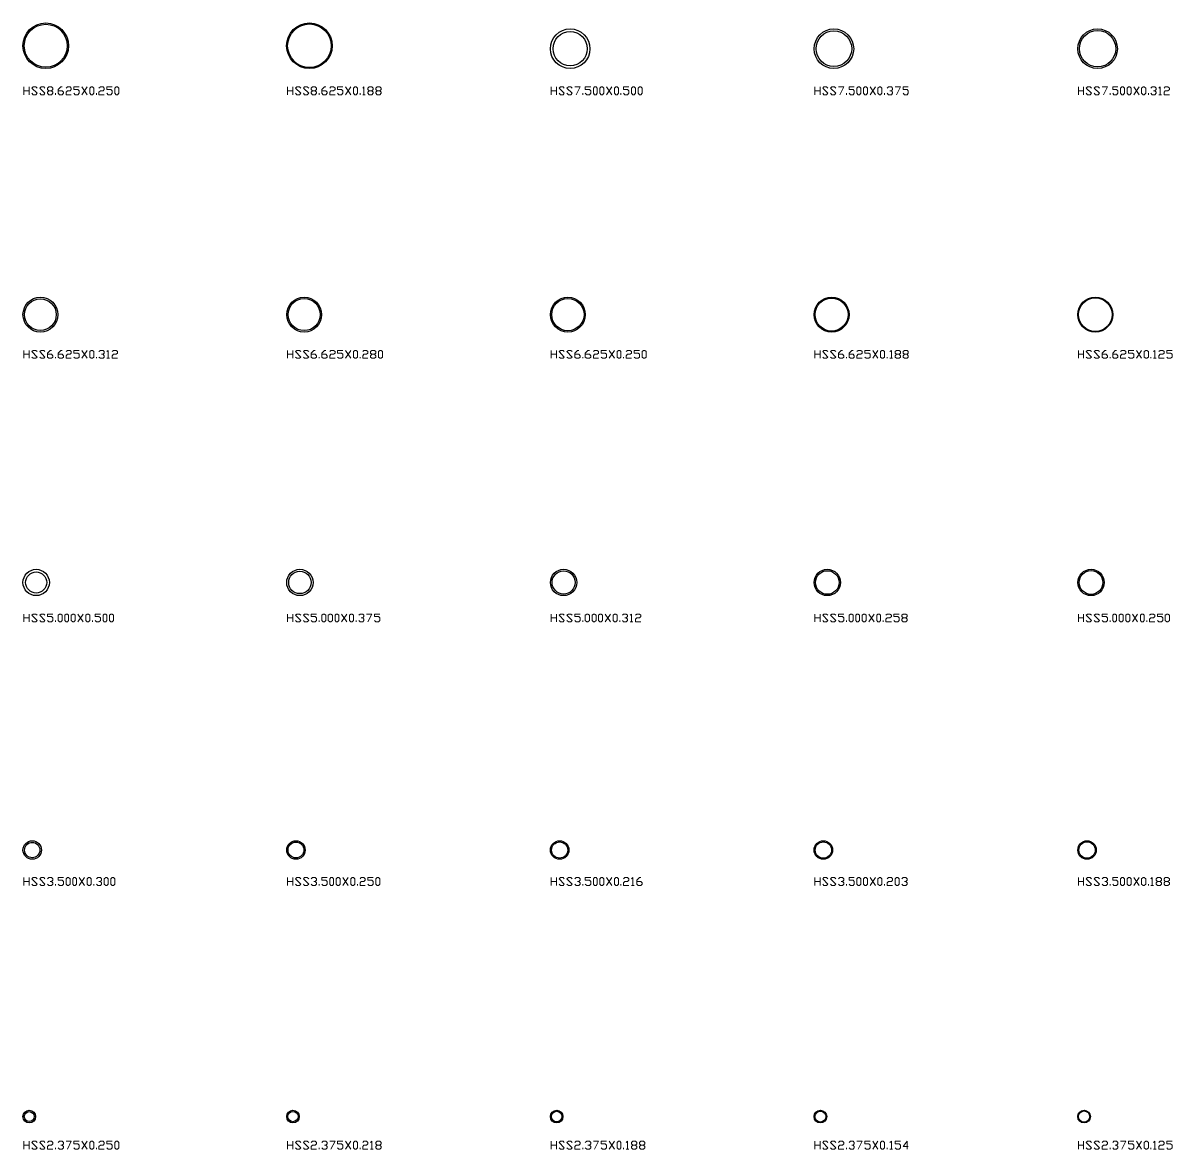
# Model space of a CAD drawing. Header units: inches. Extents: x 0 to 972, y -455 to 28.
# Drawn here: x 0 to 217.9, y -455 to -241.4 of the extents above; entities that cross this region are included whole.
import ezdxf

# ---------------------------------------------------------------- set-up
doc = ezdxf.new("R2010")
doc.units = ezdxf.units.IN
doc.header["$MEASUREMENT"] = 0
doc.layers.add('AISC_STEEL', color=7, linetype='Continuous')

msp = doc.modelspace()

# ---------------------------------------------------------------- linework, layer by layer
at = {"color": 3, "lineweight": 0}
for p, q in [((0.18, -254.98), (0.18, -253.48)), ((0.18, -254.22), (1.18, -254.22)), ((1.18, -253.48), (1.18, -254.98)), ((4.93, -254.22), (5.43, -254.22)), ((6.17, -254.98), (6.17, -254.71)), ((11.15, -254.98), (12.15, -253.48)), ((11.15, -253.48), (12.15, -254.98)), ((13.92, -254.98), (13.92, -254.71)), ((50.14, -254.98), (50.14, -253.48)), ((50.14, -254.22), (51.17, -254.22)), ((51.17, -253.48), (51.17, -254.98)), ((54.9, -254.22), (55.4, -254.22)), ((56.16, -254.98), (56.16, -254.71)), ((61.15, -254.98), (62.15, -253.48)), ((61.15, -253.48), (62.15, -254.98)), ((63.91, -254.98), (63.91, -254.71)), ((65.64, -254.22), (66.14, -254.22)), ((67.14, -254.22), (67.64, -254.22)), ((100.14, -254.98), (100.14, -253.48)), ((100.14, -254.22), (101.13, -254.22)), ((101.13, -253.48), (101.13, -254.98)), ((106.12, -254.98), (106.12, -254.71)), ((110.65, -254.98), (111.65, -253.48)), ((110.65, -253.48), (111.65, -254.98)), ((113.38, -254.98), (113.38, -254.71)), ((150.13, -254.98), (150.13, -253.48)), ((150.13, -254.22), (151.13, -254.22)), ((151.13, -253.48), (151.13, -254.98)), ((156.12, -254.98), (156.12, -254.71)), ((160.61, -254.98), (161.61, -253.48)), ((160.61, -253.48), (161.61, -254.98)), ((163.37, -254.98), (163.37, -254.71)), ((200.1, -254.98), (200.1, -253.48)), ((200.1, -254.22), (201.09, -254.22)), ((201.09, -253.48), (201.09, -254.98)), ((206.12, -254.98), (206.12, -254.71)), ((210.61, -254.98), (211.6, -253.48)), ((210.61, -253.48), (211.6, -254.98)), ((213.37, -254.98), (213.37, -254.71)), ((64.41, -254.98), (64.91, -254.98)), ((215.36, -254.98), (215.86, -254.98)), ((0.18, -304.98), (0.18, -303.48)), ((0.18, -304.21), (1.18, -304.21)), ((1.18, -303.48), (1.18, -304.98)), ((6.17, -304.98), (6.17, -304.74)), ((11.15, -304.98), (12.15, -303.48)), ((11.15, -303.48), (12.15, -304.98)), ((13.92, -304.98), (13.92, -304.74)), ((15.91, -304.98), (16.41, -304.98)), ((50.14, -304.98), (50.14, -303.48)), ((50.14, -304.21), (51.17, -304.21)), ((51.17, -303.48), (51.17, -304.98)), ((56.16, -304.98), (56.16, -304.74)), ((61.15, -304.98), (62.15, -303.48)), ((61.15, -303.48), (62.15, -304.98)), ((63.91, -304.98), (63.91, -304.74)), ((66.14, -304.21), (66.64, -304.21)), ((100.14, -304.98), (100.14, -303.48)), ((100.14, -304.21), (101.13, -304.21)), ((101.13, -303.48), (101.13, -304.98)), ((106.12, -304.98), (106.12, -304.74)), ((111.15, -304.98), (112.14, -303.48)), ((111.15, -303.48), (112.14, -304.98)), ((113.87, -304.98), (113.87, -304.74)), ((150.13, -304.98), (150.13, -303.48)), ((150.13, -304.21), (151.13, -304.21)), ((151.13, -303.48), (151.13, -304.98)), ((156.12, -304.98), (156.12, -304.74)), ((161.11, -304.98), (162.11, -303.48)), ((161.11, -303.48), (162.11, -304.98)), ((163.87, -304.98), (163.87, -304.74)), ((164.37, -304.98), (164.87, -304.98)), ((165.63, -304.21), (166.13, -304.21)), ((167.13, -304.21), (167.63, -304.21)), ((200.1, -304.98), (200.1, -303.48)), ((200.1, -304.21), (201.09, -304.21)), ((201.09, -303.48), (201.09, -304.98)), ((206.12, -304.98), (206.12, -304.74)), ((211.11, -304.98), (212.1, -303.48)), ((211.11, -303.48), (212.1, -304.98)), ((213.87, -304.98), (213.87, -304.74)), ((214.37, -304.98), (214.86, -304.98)), ((0.18, -354.97), (0.18, -353.48)), ((0.18, -354.21), (1.18, -354.21)), ((1.18, -353.48), (1.18, -354.97)), ((6.17, -354.97), (6.17, -354.74)), ((10.42, -354.97), (11.42, -353.48)), ((10.42, -353.48), (11.42, -354.97)), ((13.18, -354.97), (13.18, -354.74)), ((50.14, -354.97), (50.14, -353.48)), ((50.14, -354.21), (51.17, -354.21)), ((51.17, -353.48), (51.17, -354.97)), ((56.16, -354.97), (56.16, -354.74)), ((60.42, -354.97), (61.42, -353.48)), ((60.42, -353.48), (61.42, -354.97)), ((63.15, -354.97), (63.15, -354.74)), ((100.14, -354.97), (100.14, -353.48)), ((100.14, -354.21), (101.13, -354.21)), ((101.13, -353.48), (101.13, -354.97)), ((106.12, -354.97), (106.12, -354.74)), ((110.38, -354.97), (111.38, -353.48)), ((110.38, -353.48), (111.38, -354.97)), ((113.14, -354.97), (113.14, -354.74)), ((115.14, -354.97), (115.64, -354.97)), ((150.13, -354.97), (150.13, -353.48)), ((150.13, -354.21), (151.13, -354.21)), ((151.13, -353.48), (151.13, -354.97)), ((156.12, -354.97), (156.12, -354.74)), ((160.38, -354.97), (161.38, -353.48)), ((160.38, -353.48), (161.38, -354.97)), ((163.11, -354.97), (163.11, -354.74)), ((166.86, -354.21), (167.36, -354.21)), ((200.1, -354.97), (200.1, -353.48)), ((200.1, -354.21), (201.09, -354.21)), ((201.09, -353.48), (201.09, -354.97)), ((206.12, -354.97), (206.12, -354.74)), ((210.34, -354.97), (211.34, -353.48)), ((210.34, -353.48), (211.34, -354.97)), ((213.1, -354.97), (213.1, -354.74)), ((0.18, -404.97), (0.18, -403.47)), ((0.18, -404.24), (1.18, -404.24)), ((1.18, -403.47), (1.18, -404.97)), ((6.17, -404.97), (6.17, -404.74)), ((10.66, -404.97), (11.65, -403.47)), ((10.66, -403.47), (11.65, -404.97)), ((13.42, -404.97), (13.42, -404.74)), ((50.14, -404.97), (50.14, -403.47)), ((50.14, -404.24), (51.17, -404.24)), ((51.17, -403.47), (51.17, -404.97)), ((56.16, -404.97), (56.16, -404.74)), ((60.65, -404.97), (61.65, -403.47)), ((60.65, -403.47), (61.65, -404.97)), ((63.41, -404.97), (63.41, -404.74)), ((100.14, -404.97), (100.14, -403.47)), ((100.14, -404.24), (101.13, -404.24)), ((101.13, -403.47), (101.13, -404.97)), ((106.12, -404.97), (106.12, -404.74)), ((110.65, -404.97), (111.65, -403.47)), ((110.65, -403.47), (111.65, -404.97)), ((113.38, -404.97), (113.38, -404.74)), ((115.37, -404.97), (115.87, -404.97)), ((150.13, -404.97), (150.13, -403.47)), ((150.13, -404.24), (151.13, -404.24)), ((151.13, -403.47), (151.13, -404.97)), ((156.12, -404.97), (156.12, -404.74)), ((160.61, -404.97), (161.61, -403.47)), ((160.61, -403.47), (161.61, -404.97)), ((163.37, -404.97), (163.37, -404.74)), ((200.1, -404.97), (200.1, -403.47)), ((200.1, -404.24), (201.09, -404.24)), ((201.09, -403.47), (201.09, -404.97)), ((206.12, -404.97), (206.12, -404.74)), ((210.61, -404.97), (211.6, -403.47)), ((210.61, -403.47), (211.6, -404.97)), ((213.37, -404.97), (213.37, -404.74)), ((213.87, -404.97), (214.37, -404.97)), ((215.1, -404.24), (215.6, -404.24)), ((216.59, -404.24), (217.09, -404.24)), ((0.18, -454.96), (0.18, -453.47)), ((0.18, -454.23), (1.18, -454.23)), ((1.18, -453.47), (1.18, -454.96)), ((6.17, -454.96), (6.17, -454.73)), ((11.15, -454.96), (12.15, -453.47)), ((11.15, -453.47), (12.15, -454.96)), ((13.92, -454.96), (13.92, -454.73)), ((50.14, -454.96), (50.14, -453.47)), ((50.14, -454.23), (51.17, -454.23)), ((51.17, -453.47), (51.17, -454.96)), ((56.16, -454.96), (56.16, -454.73)), ((61.15, -454.96), (62.15, -453.47)), ((61.15, -453.47), (62.15, -454.96)), ((63.91, -454.96), (63.91, -454.73)), ((65.91, -454.96), (66.41, -454.96)), ((67.14, -454.23), (67.64, -454.23)), ((100.14, -454.96), (100.14, -453.47)), ((100.14, -454.23), (101.13, -454.23)), ((101.13, -453.47), (101.13, -454.96)), ((106.12, -454.96), (106.12, -454.73)), ((111.15, -454.96), (112.14, -453.47)), ((111.15, -453.47), (112.14, -454.96)), ((113.87, -454.96), (113.87, -454.73)), ((114.37, -454.96), (114.87, -454.96)), ((115.64, -454.23), (116.14, -454.23)), ((117.13, -454.23), (117.63, -454.23)), ((150.13, -454.96), (150.13, -453.47)), ((150.13, -454.23), (151.13, -454.23)), ((151.13, -453.47), (151.13, -454.96)), ((156.12, -454.96), (156.12, -454.73)), ((161.11, -454.96), (162.11, -453.47)), ((161.11, -453.47), (162.11, -454.96)), ((163.87, -454.96), (163.87, -454.73)), ((164.37, -454.96), (164.87, -454.96)), ((200.1, -454.96), (200.1, -453.47)), ((200.1, -454.23), (201.09, -454.23)), ((201.09, -453.47), (201.09, -454.96)), ((206.12, -454.96), (206.12, -454.73)), ((211.11, -454.96), (212.1, -453.47)), ((211.11, -453.47), (212.1, -454.96)), ((213.87, -454.96), (213.87, -454.73)), ((214.37, -454.96), (214.86, -454.96))]:
    msp.add_line(p, q, dxfattribs=at)
for points in [[(1.67, -254.71), (1.91, -254.98), (2.41, -254.98), (2.67, -254.71), (1.67, -253.72), (1.91, -253.48), (2.41, -253.48), (2.67, -253.72)], [(3.17, -254.71), (3.44, -254.98), (3.94, -254.98), (4.17, -254.71), (3.17, -253.72), (3.44, -253.48), (3.94, -253.48), (4.17, -253.72)], [(6.66, -254.22), (7.43, -254.22), (7.66, -254.48), (7.66, -254.71), (7.43, -254.98), (6.93, -254.98), (6.66, -254.71), (6.66, -253.98), (7.16, -253.48), (7.43, -253.48)], [(8.16, -253.72), (8.43, -253.48), (8.93, -253.48), (9.16, -253.72), (9.16, -253.98), (8.93, -254.22), (8.43, -254.22), (8.16, -254.48), (8.16, -254.98), (9.16, -254.98)], [(9.66, -254.71), (9.92, -254.98), (10.42, -254.98), (10.66, -254.71), (10.66, -254.22), (10.42, -253.98), (9.66, -253.98), (9.66, -253.48), (10.66, -253.48)], [(14.41, -253.72), (14.68, -253.48), (15.18, -253.48), (15.41, -253.72), (15.41, -253.98), (15.18, -254.22), (14.68, -254.22), (14.41, -254.48), (14.41, -254.98), (15.41, -254.98)], [(15.91, -254.71), (16.18, -254.98), (16.68, -254.98), (16.91, -254.71), (16.91, -254.22), (16.68, -253.98), (15.91, -253.98), (15.91, -253.48), (16.91, -253.48)], [(51.67, -254.71), (51.9, -254.98), (52.4, -254.98), (52.67, -254.71), (51.67, -253.72), (51.9, -253.48), (52.4, -253.48), (52.67, -253.72)], [(53.17, -254.71), (53.4, -254.98), (53.9, -254.98), (54.17, -254.71), (53.17, -253.72), (53.4, -253.48), (53.9, -253.48), (54.17, -253.72)], [(56.66, -254.22), (57.39, -254.22), (57.66, -254.48), (57.66, -254.71), (57.39, -254.98), (56.89, -254.98), (56.66, -254.71), (56.66, -253.98), (57.16, -253.48), (57.39, -253.48)], [(58.16, -253.72), (58.39, -253.48), (58.89, -253.48), (59.16, -253.72), (59.16, -253.98), (58.89, -254.22), (58.39, -254.22), (58.16, -254.48), (58.16, -254.98), (59.16, -254.98)], [(59.65, -254.71), (59.89, -254.98), (60.42, -254.98), (60.65, -254.71), (60.65, -254.22), (60.42, -253.98), (59.65, -253.98), (59.65, -253.48), (60.65, -253.48)], [(64.41, -253.72), (64.64, -253.48), (64.64, -254.98)], [(101.63, -254.71), (101.9, -254.98), (102.4, -254.98), (102.63, -254.71), (101.63, -253.72), (101.9, -253.48), (102.4, -253.48), (102.63, -253.72)], [(103.13, -254.71), (103.4, -254.98), (103.9, -254.98), (104.13, -254.71), (103.13, -253.72), (103.4, -253.48), (103.9, -253.48), (104.13, -253.72)], [(104.63, -253.48), (105.62, -253.48), (104.89, -254.98)], [(106.62, -254.71), (106.89, -254.98), (107.39, -254.98), (107.65, -254.71), (107.65, -254.22), (107.39, -253.98), (106.62, -253.98), (106.62, -253.48), (107.65, -253.48)], [(113.87, -254.71), (114.14, -254.98), (114.64, -254.98), (114.87, -254.71), (114.87, -254.22), (114.64, -253.98), (113.87, -253.98), (113.87, -253.48), (114.87, -253.48)], [(151.63, -254.71), (151.86, -254.98), (152.36, -254.98), (152.63, -254.71), (151.63, -253.72), (151.86, -253.48), (152.36, -253.48), (152.63, -253.72)], [(153.13, -254.71), (153.36, -254.98), (153.86, -254.98), (154.12, -254.71), (153.13, -253.72), (153.36, -253.48), (153.86, -253.48), (154.12, -253.72)], [(154.62, -253.48), (155.62, -253.48), (154.89, -254.98)], [(156.62, -254.71), (156.88, -254.98), (157.38, -254.98), (157.62, -254.71), (157.62, -254.22), (157.38, -253.98), (156.62, -253.98), (156.62, -253.48), (157.62, -253.48)], [(163.87, -253.72), (164.1, -253.48), (164.64, -253.48), (164.87, -253.72), (164.87, -253.98), (164.64, -254.22)], [(164.37, -254.22), (164.64, -254.22), (164.87, -254.48), (164.87, -254.71), (164.64, -254.98), (164.1, -254.98), (163.87, -254.71)], [(165.37, -253.48), (166.37, -253.48), (165.63, -254.98)], [(166.86, -254.71), (167.13, -254.98), (167.63, -254.98), (167.86, -254.71), (167.86, -254.22), (167.63, -253.98), (166.86, -253.98), (166.86, -253.48), (167.86, -253.48)], [(201.59, -254.71), (201.86, -254.98), (202.36, -254.98), (202.62, -254.71), (201.59, -253.72), (201.86, -253.48), (202.36, -253.48), (202.62, -253.72)], [(203.12, -254.71), (203.35, -254.98), (203.85, -254.98), (204.12, -254.71), (203.12, -253.72), (203.35, -253.48), (203.85, -253.48), (204.12, -253.72)], [(204.62, -253.48), (205.62, -253.48), (204.85, -254.98)], [(206.61, -254.71), (206.85, -254.98), (207.35, -254.98), (207.61, -254.71), (207.61, -254.22), (207.35, -253.98), (206.61, -253.98), (206.61, -253.48), (207.61, -253.48)], [(213.87, -253.72), (214.1, -253.48), (214.6, -253.48), (214.86, -253.72), (214.86, -253.98), (214.6, -254.22)], [(214.37, -254.22), (214.6, -254.22), (214.86, -254.48), (214.86, -254.71), (214.6, -254.98), (214.1, -254.98), (213.87, -254.71)], [(215.36, -253.72), (215.6, -253.48), (215.6, -254.98)], [(216.36, -253.72), (216.59, -253.48), (217.09, -253.48), (217.36, -253.72), (217.36, -253.98), (217.09, -254.22), (216.59, -254.22), (216.36, -254.48), (216.36, -254.98), (217.36, -254.98)], [(1.67, -304.74), (1.91, -304.98), (2.41, -304.98), (2.67, -304.74), (1.67, -303.71), (1.91, -303.48), (2.41, -303.48), (2.67, -303.71)], [(3.17, -304.74), (3.44, -304.98), (3.94, -304.98), (4.17, -304.74), (3.17, -303.71), (3.44, -303.48), (3.94, -303.48), (4.17, -303.71)], [(4.67, -304.21), (5.43, -304.21), (5.67, -304.48), (5.67, -304.74), (5.43, -304.98), (4.93, -304.98), (4.67, -304.74), (4.67, -303.98), (5.17, -303.48), (5.43, -303.48)], [(6.66, -304.21), (7.43, -304.21), (7.66, -304.48), (7.66, -304.74), (7.43, -304.98), (6.93, -304.98), (6.66, -304.74), (6.66, -303.98), (7.16, -303.48), (7.43, -303.48)], [(8.16, -303.71), (8.43, -303.48), (8.93, -303.48), (9.16, -303.71), (9.16, -303.98), (8.93, -304.21), (8.43, -304.21), (8.16, -304.48), (8.16, -304.98), (9.16, -304.98)], [(9.66, -304.74), (9.92, -304.98), (10.42, -304.98), (10.66, -304.74), (10.66, -304.21), (10.42, -303.98), (9.66, -303.98), (9.66, -303.48), (10.66, -303.48)], [(14.41, -303.71), (14.68, -303.48), (15.18, -303.48), (15.41, -303.71), (15.41, -303.98), (15.18, -304.21)], [(14.91, -304.21), (15.18, -304.21), (15.41, -304.48), (15.41, -304.74), (15.18, -304.98), (14.68, -304.98), (14.41, -304.74)], [(15.91, -303.71), (16.18, -303.48), (16.18, -304.98)], [(16.91, -303.71), (17.18, -303.48), (17.67, -303.48), (17.91, -303.71), (17.91, -303.98), (17.67, -304.21), (17.18, -304.21), (16.91, -304.48), (16.91, -304.98), (17.91, -304.98)], [(51.67, -304.74), (51.9, -304.98), (52.4, -304.98), (52.67, -304.74), (51.67, -303.71), (51.9, -303.48), (52.4, -303.48), (52.67, -303.71)], [(53.17, -304.74), (53.4, -304.98), (53.9, -304.98), (54.17, -304.74), (53.17, -303.71), (53.4, -303.48), (53.9, -303.48), (54.17, -303.71)], [(54.66, -304.21), (55.4, -304.21), (55.66, -304.48), (55.66, -304.74), (55.4, -304.98), (54.9, -304.98), (54.66, -304.74), (54.66, -303.98), (55.16, -303.48), (55.4, -303.48)], [(56.66, -304.21), (57.39, -304.21), (57.66, -304.48), (57.66, -304.74), (57.39, -304.98), (56.89, -304.98), (56.66, -304.74), (56.66, -303.98), (57.16, -303.48), (57.39, -303.48)], [(58.16, -303.71), (58.39, -303.48), (58.89, -303.48), (59.16, -303.71), (59.16, -303.98), (58.89, -304.21), (58.39, -304.21), (58.16, -304.48), (58.16, -304.98), (59.16, -304.98)], [(59.65, -304.74), (59.89, -304.98), (60.42, -304.98), (60.65, -304.74), (60.65, -304.21), (60.42, -303.98), (59.65, -303.98), (59.65, -303.48), (60.65, -303.48)], [(64.41, -303.71), (64.64, -303.48), (65.14, -303.48), (65.41, -303.71), (65.41, -303.98), (65.14, -304.21), (64.64, -304.21), (64.41, -304.48), (64.41, -304.98), (65.41, -304.98)], [(101.63, -304.74), (101.9, -304.98), (102.4, -304.98), (102.63, -304.74), (101.63, -303.71), (101.9, -303.48), (102.4, -303.48), (102.63, -303.71)], [(103.13, -304.74), (103.4, -304.98), (103.9, -304.98), (104.13, -304.74), (103.13, -303.71), (103.4, -303.48), (103.9, -303.48), (104.13, -303.71)], [(104.63, -304.21), (105.39, -304.21), (105.62, -304.48), (105.62, -304.74), (105.39, -304.98), (104.89, -304.98), (104.63, -304.74), (104.63, -303.98), (105.13, -303.48), (105.39, -303.48)], [(106.62, -304.21), (107.39, -304.21), (107.65, -304.48), (107.65, -304.74), (107.39, -304.98), (106.89, -304.98), (106.62, -304.74), (106.62, -303.98), (107.12, -303.48), (107.39, -303.48)], [(108.15, -303.71), (108.39, -303.48), (108.88, -303.48), (109.15, -303.71), (109.15, -303.98), (108.88, -304.21), (108.39, -304.21), (108.15, -304.48), (108.15, -304.98), (109.15, -304.98)], [(109.65, -304.74), (109.88, -304.98), (110.38, -304.98), (110.65, -304.74), (110.65, -304.21), (110.38, -303.98), (109.65, -303.98), (109.65, -303.48), (110.65, -303.48)], [(114.37, -303.71), (114.64, -303.48), (115.14, -303.48), (115.37, -303.71), (115.37, -303.98), (115.14, -304.21), (114.64, -304.21), (114.37, -304.48), (114.37, -304.98), (115.37, -304.98)], [(115.87, -304.74), (116.14, -304.98), (116.64, -304.98), (116.9, -304.74), (116.9, -304.21), (116.64, -303.98), (115.87, -303.98), (115.87, -303.48), (116.9, -303.48)], [(151.63, -304.74), (151.86, -304.98), (152.36, -304.98), (152.63, -304.74), (151.63, -303.71), (151.86, -303.48), (152.36, -303.48), (152.63, -303.71)], [(153.13, -304.74), (153.36, -304.98), (153.86, -304.98), (154.12, -304.74), (153.13, -303.71), (153.36, -303.48), (153.86, -303.48), (154.12, -303.71)], [(154.62, -304.21), (155.39, -304.21), (155.62, -304.48), (155.62, -304.74), (155.39, -304.98), (154.89, -304.98), (154.62, -304.74), (154.62, -303.98), (155.12, -303.48), (155.39, -303.48)], [(156.62, -304.21), (157.38, -304.21), (157.62, -304.48), (157.62, -304.74), (157.38, -304.98), (156.88, -304.98), (156.62, -304.74), (156.62, -303.98), (157.12, -303.48), (157.38, -303.48)], [(158.12, -303.71), (158.38, -303.48), (158.88, -303.48), (159.11, -303.71), (159.11, -303.98), (158.88, -304.21), (158.38, -304.21), (158.12, -304.48), (158.12, -304.98), (159.11, -304.98)], [(159.61, -304.74), (159.88, -304.98), (160.38, -304.98), (160.61, -304.74), (160.61, -304.21), (160.38, -303.98), (159.61, -303.98), (159.61, -303.48), (160.61, -303.48)], [(164.37, -303.71), (164.64, -303.48), (164.64, -304.98)], [(201.59, -304.74), (201.86, -304.98), (202.36, -304.98), (202.62, -304.74), (201.59, -303.71), (201.86, -303.48), (202.36, -303.48), (202.62, -303.71)], [(203.12, -304.74), (203.35, -304.98), (203.85, -304.98), (204.12, -304.74), (203.12, -303.71), (203.35, -303.48), (203.85, -303.48), (204.12, -303.71)], [(204.62, -304.21), (205.35, -304.21), (205.62, -304.48), (205.62, -304.74), (205.35, -304.98), (204.85, -304.98), (204.62, -304.74), (204.62, -303.98), (205.12, -303.48), (205.35, -303.48)], [(206.61, -304.21), (207.35, -304.21), (207.61, -304.48), (207.61, -304.74), (207.35, -304.98), (206.85, -304.98), (206.61, -304.74), (206.61, -303.98), (207.11, -303.48), (207.35, -303.48)], [(208.11, -303.71), (208.34, -303.48), (208.84, -303.48), (209.11, -303.71), (209.11, -303.98), (208.84, -304.21), (208.34, -304.21), (208.11, -304.48), (208.11, -304.98), (209.11, -304.98)], [(209.61, -304.74), (209.84, -304.98), (210.34, -304.98), (210.61, -304.74), (210.61, -304.21), (210.34, -303.98), (209.61, -303.98), (209.61, -303.48), (210.61, -303.48)], [(214.37, -303.71), (214.6, -303.48), (214.6, -304.98)], [(215.36, -303.71), (215.6, -303.48), (216.1, -303.48), (216.36, -303.71), (216.36, -303.98), (216.1, -304.21), (215.6, -304.21), (215.36, -304.48), (215.36, -304.98), (216.36, -304.98)], [(216.86, -304.74), (217.09, -304.98), (217.59, -304.98), (217.86, -304.74), (217.86, -304.21), (217.59, -303.98), (216.86, -303.98), (216.86, -303.48), (217.86, -303.48)], [(1.67, -354.74), (1.91, -354.97), (2.41, -354.97), (2.67, -354.74), (1.67, -353.71), (1.91, -353.48), (2.41, -353.48), (2.67, -353.71)], [(3.17, -354.74), (3.44, -354.97), (3.94, -354.97), (4.17, -354.74), (3.17, -353.71), (3.44, -353.48), (3.94, -353.48), (4.17, -353.71)], [(4.67, -354.74), (4.93, -354.97), (5.43, -354.97), (5.67, -354.74), (5.67, -354.21), (5.43, -353.97), (4.67, -353.97), (4.67, -353.48), (5.67, -353.48)], [(13.68, -354.74), (13.92, -354.97), (14.41, -354.97), (14.68, -354.74), (14.68, -354.21), (14.41, -353.97), (13.68, -353.97), (13.68, -353.48), (14.68, -353.48)], [(51.67, -354.74), (51.9, -354.97), (52.4, -354.97), (52.67, -354.74), (51.67, -353.71), (51.9, -353.48), (52.4, -353.48), (52.67, -353.71)], [(53.17, -354.74), (53.4, -354.97), (53.9, -354.97), (54.17, -354.74), (53.17, -353.71), (53.4, -353.48), (53.9, -353.48), (54.17, -353.71)], [(54.66, -354.74), (54.9, -354.97), (55.4, -354.97), (55.66, -354.74), (55.66, -354.21), (55.4, -353.97), (54.66, -353.97), (54.66, -353.48), (55.66, -353.48)], [(63.65, -353.71), (63.91, -353.48), (64.41, -353.48), (64.64, -353.71), (64.64, -353.97), (64.41, -354.21)], [(64.14, -354.21), (64.41, -354.21), (64.64, -354.47), (64.64, -354.74), (64.41, -354.97), (63.91, -354.97), (63.65, -354.74)], [(65.14, -353.48), (66.14, -353.48), (65.41, -354.97)], [(66.64, -354.74), (66.91, -354.97), (67.4, -354.97), (67.64, -354.74), (67.64, -354.21), (67.4, -353.97), (66.64, -353.97), (66.64, -353.48), (67.64, -353.48)], [(101.63, -354.74), (101.9, -354.97), (102.4, -354.97), (102.63, -354.74), (101.63, -353.71), (101.9, -353.48), (102.4, -353.48), (102.63, -353.71)], [(103.13, -354.74), (103.4, -354.97), (103.9, -354.97), (104.13, -354.74), (103.13, -353.71), (103.4, -353.48), (103.9, -353.48), (104.13, -353.71)], [(104.63, -354.74), (104.89, -354.97), (105.39, -354.97), (105.62, -354.74), (105.62, -354.21), (105.39, -353.97), (104.63, -353.97), (104.63, -353.48), (105.62, -353.48)], [(113.64, -353.71), (113.87, -353.48), (114.37, -353.48), (114.64, -353.71), (114.64, -353.97), (114.37, -354.21)], [(114.14, -354.21), (114.37, -354.21), (114.64, -354.47), (114.64, -354.74), (114.37, -354.97), (113.87, -354.97), (113.64, -354.74)], [(115.14, -353.71), (115.37, -353.48), (115.37, -354.97)], [(116.14, -353.71), (116.37, -353.48), (116.9, -353.48), (117.13, -353.71), (117.13, -353.97), (116.9, -354.21), (116.37, -354.21), (116.14, -354.47), (116.14, -354.97), (117.13, -354.97)], [(151.63, -354.74), (151.86, -354.97), (152.36, -354.97), (152.63, -354.74), (151.63, -353.71), (151.86, -353.48), (152.36, -353.48), (152.63, -353.71)], [(153.13, -354.74), (153.36, -354.97), (153.86, -354.97), (154.12, -354.74), (153.13, -353.71), (153.36, -353.48), (153.86, -353.48), (154.12, -353.71)], [(154.62, -354.74), (154.89, -354.97), (155.39, -354.97), (155.62, -354.74), (155.62, -354.21), (155.39, -353.97), (154.62, -353.97), (154.62, -353.48), (155.62, -353.48)], [(163.6, -353.71), (163.87, -353.48), (164.37, -353.48), (164.64, -353.71), (164.64, -353.97), (164.37, -354.21), (163.87, -354.21), (163.6, -354.47), (163.6, -354.97), (164.64, -354.97)], [(165.13, -354.74), (165.37, -354.97), (165.87, -354.97), (166.13, -354.74), (166.13, -354.21), (165.87, -353.97), (165.13, -353.97), (165.13, -353.48), (166.13, -353.48)], [(201.59, -354.74), (201.86, -354.97), (202.36, -354.97), (202.62, -354.74), (201.59, -353.71), (201.86, -353.48), (202.36, -353.48), (202.62, -353.71)], [(203.12, -354.74), (203.35, -354.97), (203.85, -354.97), (204.12, -354.74), (203.12, -353.71), (203.35, -353.48), (203.85, -353.48), (204.12, -353.71)], [(204.62, -354.74), (204.85, -354.97), (205.35, -354.97), (205.62, -354.74), (205.62, -354.21), (205.35, -353.97), (204.62, -353.97), (204.62, -353.48), (205.62, -353.48)], [(213.6, -353.71), (213.87, -353.48), (214.37, -353.48), (214.6, -353.71), (214.6, -353.97), (214.37, -354.21), (213.87, -354.21), (213.6, -354.47), (213.6, -354.97), (214.6, -354.97)], [(215.1, -354.74), (215.36, -354.97), (215.86, -354.97), (216.1, -354.74), (216.1, -354.21), (215.86, -353.97), (215.1, -353.97), (215.1, -353.48), (216.1, -353.48)], [(1.67, -404.74), (1.91, -404.97), (2.41, -404.97), (2.67, -404.74), (1.67, -403.7), (1.91, -403.47), (2.41, -403.47), (2.67, -403.7)], [(3.17, -404.74), (3.44, -404.97), (3.94, -404.97), (4.17, -404.74), (3.17, -403.7), (3.44, -403.47), (3.94, -403.47), (4.17, -403.7)], [(4.67, -403.7), (4.93, -403.47), (5.43, -403.47), (5.67, -403.7), (5.67, -403.97), (5.43, -404.24)], [(5.17, -404.24), (5.43, -404.24), (5.67, -404.47), (5.67, -404.74), (5.43, -404.97), (4.93, -404.97), (4.67, -404.74)], [(6.66, -404.74), (6.93, -404.97), (7.43, -404.97), (7.66, -404.74), (7.66, -404.24), (7.43, -403.97), (6.66, -403.97), (6.66, -403.47), (7.66, -403.47)], [(13.92, -403.7), (14.18, -403.47), (14.68, -403.47), (14.91, -403.7), (14.91, -403.97), (14.68, -404.24)], [(14.41, -404.24), (14.68, -404.24), (14.91, -404.47), (14.91, -404.74), (14.68, -404.97), (14.18, -404.97), (13.92, -404.74)], [(51.67, -404.74), (51.9, -404.97), (52.4, -404.97), (52.67, -404.74), (51.67, -403.7), (51.9, -403.47), (52.4, -403.47), (52.67, -403.7)], [(53.17, -404.74), (53.4, -404.97), (53.9, -404.97), (54.17, -404.74), (53.17, -403.7), (53.4, -403.47), (53.9, -403.47), (54.17, -403.7)], [(54.66, -403.7), (54.9, -403.47), (55.4, -403.47), (55.66, -403.7), (55.66, -403.97), (55.4, -404.24)], [(55.16, -404.24), (55.4, -404.24), (55.66, -404.47), (55.66, -404.74), (55.4, -404.97), (54.9, -404.97), (54.66, -404.74)], [(56.66, -404.74), (56.89, -404.97), (57.39, -404.97), (57.66, -404.74), (57.66, -404.24), (57.39, -403.97), (56.66, -403.97), (56.66, -403.47), (57.66, -403.47)], [(63.91, -403.7), (64.14, -403.47), (64.64, -403.47), (64.91, -403.7), (64.91, -403.97), (64.64, -404.24), (64.14, -404.24), (63.91, -404.47), (63.91, -404.97), (64.91, -404.97)], [(65.41, -404.74), (65.64, -404.97), (66.14, -404.97), (66.41, -404.74), (66.41, -404.24), (66.14, -403.97), (65.41, -403.97), (65.41, -403.47), (66.41, -403.47)], [(101.63, -404.74), (101.9, -404.97), (102.4, -404.97), (102.63, -404.74), (101.63, -403.7), (101.9, -403.47), (102.4, -403.47), (102.63, -403.7)], [(103.13, -404.74), (103.4, -404.97), (103.9, -404.97), (104.13, -404.74), (103.13, -403.7), (103.4, -403.47), (103.9, -403.47), (104.13, -403.7)], [(104.63, -403.7), (104.89, -403.47), (105.39, -403.47), (105.62, -403.7), (105.62, -403.97), (105.39, -404.24)], [(105.13, -404.24), (105.39, -404.24), (105.62, -404.47), (105.62, -404.74), (105.39, -404.97), (104.89, -404.97), (104.63, -404.74)], [(106.62, -404.74), (106.89, -404.97), (107.39, -404.97), (107.65, -404.74), (107.65, -404.24), (107.39, -403.97), (106.62, -403.97), (106.62, -403.47), (107.65, -403.47)], [(113.87, -403.7), (114.14, -403.47), (114.64, -403.47), (114.87, -403.7), (114.87, -403.97), (114.64, -404.24), (114.14, -404.24), (113.87, -404.47), (113.87, -404.97), (114.87, -404.97)], [(115.37, -403.7), (115.64, -403.47), (115.64, -404.97)], [(116.37, -404.24), (117.13, -404.24), (117.4, -404.47), (117.4, -404.74), (117.13, -404.97), (116.64, -404.97), (116.37, -404.74), (116.37, -403.97), (116.9, -403.47), (117.13, -403.47)], [(151.63, -404.74), (151.86, -404.97), (152.36, -404.97), (152.63, -404.74), (151.63, -403.7), (151.86, -403.47), (152.36, -403.47), (152.63, -403.7)], [(153.13, -404.74), (153.36, -404.97), (153.86, -404.97), (154.12, -404.74), (153.13, -403.7), (153.36, -403.47), (153.86, -403.47), (154.12, -403.7)], [(154.62, -403.7), (154.89, -403.47), (155.39, -403.47), (155.62, -403.7), (155.62, -403.97), (155.39, -404.24)], [(155.12, -404.24), (155.39, -404.24), (155.62, -404.47), (155.62, -404.74), (155.39, -404.97), (154.89, -404.97), (154.62, -404.74)], [(156.62, -404.74), (156.88, -404.97), (157.38, -404.97), (157.62, -404.74), (157.62, -404.24), (157.38, -403.97), (156.62, -403.97), (156.62, -403.47), (157.62, -403.47)], [(163.87, -403.7), (164.1, -403.47), (164.64, -403.47), (164.87, -403.7), (164.87, -403.97), (164.64, -404.24), (164.1, -404.24), (163.87, -404.47), (163.87, -404.97), (164.87, -404.97)], [(166.63, -403.7), (166.86, -403.47), (167.36, -403.47), (167.63, -403.7), (167.63, -403.97), (167.36, -404.24)], [(167.13, -404.24), (167.36, -404.24), (167.63, -404.47), (167.63, -404.74), (167.36, -404.97), (166.86, -404.97), (166.63, -404.74)], [(201.59, -404.74), (201.86, -404.97), (202.36, -404.97), (202.62, -404.74), (201.59, -403.7), (201.86, -403.47), (202.36, -403.47), (202.62, -403.7)], [(203.12, -404.74), (203.35, -404.97), (203.85, -404.97), (204.12, -404.74), (203.12, -403.7), (203.35, -403.47), (203.85, -403.47), (204.12, -403.7)], [(204.62, -403.7), (204.85, -403.47), (205.35, -403.47), (205.62, -403.7), (205.62, -403.97), (205.35, -404.24)], [(205.12, -404.24), (205.35, -404.24), (205.62, -404.47), (205.62, -404.74), (205.35, -404.97), (204.85, -404.97), (204.62, -404.74)], [(206.61, -404.74), (206.85, -404.97), (207.35, -404.97), (207.61, -404.74), (207.61, -404.24), (207.35, -403.97), (206.61, -403.97), (206.61, -403.47), (207.61, -403.47)], [(213.87, -403.7), (214.1, -403.47), (214.1, -404.97)], [(1.67, -454.73), (1.91, -454.96), (2.41, -454.96), (2.67, -454.73), (1.67, -453.73), (1.91, -453.47), (2.41, -453.47), (2.67, -453.73)], [(3.17, -454.73), (3.44, -454.96), (3.94, -454.96), (4.17, -454.73), (3.17, -453.73), (3.44, -453.47), (3.94, -453.47), (4.17, -453.73)], [(4.67, -453.73), (4.93, -453.47), (5.43, -453.47), (5.67, -453.73), (5.67, -453.97), (5.43, -454.23), (4.93, -454.23), (4.67, -454.47), (4.67, -454.96), (5.67, -454.96)], [(6.66, -453.73), (6.93, -453.47), (7.43, -453.47), (7.66, -453.73), (7.66, -453.97), (7.43, -454.23)], [(7.16, -454.23), (7.43, -454.23), (7.66, -454.47), (7.66, -454.73), (7.43, -454.96), (6.93, -454.96), (6.66, -454.73)], [(8.16, -453.47), (9.16, -453.47), (8.43, -454.96)], [(9.66, -454.73), (9.92, -454.96), (10.42, -454.96), (10.66, -454.73), (10.66, -454.23), (10.42, -453.97), (9.66, -453.97), (9.66, -453.47), (10.66, -453.47)], [(14.41, -453.73), (14.68, -453.47), (15.18, -453.47), (15.41, -453.73), (15.41, -453.97), (15.18, -454.23), (14.68, -454.23), (14.41, -454.47), (14.41, -454.96), (15.41, -454.96)], [(15.91, -454.73), (16.18, -454.96), (16.68, -454.96), (16.91, -454.73), (16.91, -454.23), (16.68, -453.97), (15.91, -453.97), (15.91, -453.47), (16.91, -453.47)], [(51.67, -454.73), (51.9, -454.96), (52.4, -454.96), (52.67, -454.73), (51.67, -453.73), (51.9, -453.47), (52.4, -453.47), (52.67, -453.73)], [(53.17, -454.73), (53.4, -454.96), (53.9, -454.96), (54.17, -454.73), (53.17, -453.73), (53.4, -453.47), (53.9, -453.47), (54.17, -453.73)], [(54.66, -453.73), (54.9, -453.47), (55.4, -453.47), (55.66, -453.73), (55.66, -453.97), (55.4, -454.23), (54.9, -454.23), (54.66, -454.47), (54.66, -454.96), (55.66, -454.96)], [(56.66, -453.73), (56.89, -453.47), (57.39, -453.47), (57.66, -453.73), (57.66, -453.97), (57.39, -454.23)], [(57.16, -454.23), (57.39, -454.23), (57.66, -454.47), (57.66, -454.73), (57.39, -454.96), (56.89, -454.96), (56.66, -454.73)], [(58.16, -453.47), (59.16, -453.47), (58.39, -454.96)], [(59.65, -454.73), (59.89, -454.96), (60.42, -454.96), (60.65, -454.73), (60.65, -454.23), (60.42, -453.97), (59.65, -453.97), (59.65, -453.47), (60.65, -453.47)], [(64.41, -453.73), (64.64, -453.47), (65.14, -453.47), (65.41, -453.73), (65.41, -453.97), (65.14, -454.23), (64.64, -454.23), (64.41, -454.47), (64.41, -454.96), (65.41, -454.96)], [(65.91, -453.73), (66.14, -453.47), (66.14, -454.96)], [(101.63, -454.73), (101.9, -454.96), (102.4, -454.96), (102.63, -454.73), (101.63, -453.73), (101.9, -453.47), (102.4, -453.47), (102.63, -453.73)], [(103.13, -454.73), (103.4, -454.96), (103.9, -454.96), (104.13, -454.73), (103.13, -453.73), (103.4, -453.47), (103.9, -453.47), (104.13, -453.73)], [(104.63, -453.73), (104.89, -453.47), (105.39, -453.47), (105.62, -453.73), (105.62, -453.97), (105.39, -454.23), (104.89, -454.23), (104.63, -454.47), (104.63, -454.96), (105.62, -454.96)], [(106.62, -453.73), (106.89, -453.47), (107.39, -453.47), (107.65, -453.73), (107.65, -453.97), (107.39, -454.23)], [(107.12, -454.23), (107.39, -454.23), (107.65, -454.47), (107.65, -454.73), (107.39, -454.96), (106.89, -454.96), (106.62, -454.73)], [(108.15, -453.47), (109.15, -453.47), (108.39, -454.96)], [(109.65, -454.73), (109.88, -454.96), (110.38, -454.96), (110.65, -454.73), (110.65, -454.23), (110.38, -453.97), (109.65, -453.97), (109.65, -453.47), (110.65, -453.47)], [(114.37, -453.73), (114.64, -453.47), (114.64, -454.96)], [(151.63, -454.73), (151.86, -454.96), (152.36, -454.96), (152.63, -454.73), (151.63, -453.73), (151.86, -453.47), (152.36, -453.47), (152.63, -453.73)], [(153.13, -454.73), (153.36, -454.96), (153.86, -454.96), (154.12, -454.73), (153.13, -453.73), (153.36, -453.47), (153.86, -453.47), (154.12, -453.73)], [(154.62, -453.73), (154.89, -453.47), (155.39, -453.47), (155.62, -453.73), (155.62, -453.97), (155.39, -454.23), (154.89, -454.23), (154.62, -454.47), (154.62, -454.96), (155.62, -454.96)], [(156.62, -453.73), (156.88, -453.47), (157.38, -453.47), (157.62, -453.73), (157.62, -453.97), (157.38, -454.23)], [(157.12, -454.23), (157.38, -454.23), (157.62, -454.47), (157.62, -454.73), (157.38, -454.96), (156.88, -454.96), (156.62, -454.73)], [(158.12, -453.47), (159.11, -453.47), (158.38, -454.96)], [(159.61, -454.73), (159.88, -454.96), (160.38, -454.96), (160.61, -454.73), (160.61, -454.23), (160.38, -453.97), (159.61, -453.97), (159.61, -453.47), (160.61, -453.47)], [(164.37, -453.73), (164.64, -453.47), (164.64, -454.96)], [(165.37, -454.73), (165.63, -454.96), (166.13, -454.96), (166.37, -454.73), (166.37, -454.23), (166.13, -453.97), (165.37, -453.97), (165.37, -453.47), (166.37, -453.47)], [(167.86, -454.47), (166.86, -454.47), (167.63, -453.47), (167.63, -454.96)], [(201.59, -454.73), (201.86, -454.96), (202.36, -454.96), (202.62, -454.73), (201.59, -453.73), (201.86, -453.47), (202.36, -453.47), (202.62, -453.73)], [(203.12, -454.73), (203.35, -454.96), (203.85, -454.96), (204.12, -454.73), (203.12, -453.73), (203.35, -453.47), (203.85, -453.47), (204.12, -453.73)], [(204.62, -453.73), (204.85, -453.47), (205.35, -453.47), (205.62, -453.73), (205.62, -453.97), (205.35, -454.23), (204.85, -454.23), (204.62, -454.47), (204.62, -454.96), (205.62, -454.96)], [(206.61, -453.73), (206.85, -453.47), (207.35, -453.47), (207.61, -453.73), (207.61, -453.97), (207.35, -454.23)], [(207.11, -454.23), (207.35, -454.23), (207.61, -454.47), (207.61, -454.73), (207.35, -454.96), (206.85, -454.96), (206.61, -454.73)], [(208.11, -453.47), (209.11, -453.47), (208.34, -454.96)], [(209.61, -454.73), (209.84, -454.96), (210.34, -454.96), (210.61, -454.73), (210.61, -454.23), (210.34, -453.97), (209.61, -453.97), (209.61, -453.47), (210.61, -453.47)], [(214.37, -453.73), (214.6, -453.47), (214.6, -454.96)], [(215.36, -453.73), (215.6, -453.47), (216.1, -453.47), (216.36, -453.73), (216.36, -453.97), (216.1, -454.23), (215.6, -454.23), (215.36, -454.47), (215.36, -454.96), (216.36, -454.96)], [(216.86, -454.73), (217.09, -454.96), (217.59, -454.96), (217.86, -454.73), (217.86, -454.23), (217.59, -453.97), (216.86, -453.97), (216.86, -453.47), (217.86, -453.47)]]:
    msp.add_lwpolyline(points, dxfattribs=at)
for points in [[(5.43, -254.22), (5.67, -254.48), (5.67, -254.71), (5.43, -254.98), (4.93, -254.98), (4.67, -254.71), (4.67, -254.48), (4.93, -254.22), (4.67, -253.98), (4.67, -253.72), (4.93, -253.48), (5.43, -253.48), (5.67, -253.72), (5.67, -253.98)], [(12.92, -254.98), (12.92, -254.98), (13.18, -254.98), (13.42, -254.71), (13.42, -253.72), (13.18, -253.48), (12.92, -253.48), (12.65, -253.72), (12.65, -254.71)], [(17.67, -254.98), (17.67, -254.98), (17.91, -254.98), (18.17, -254.71), (18.17, -253.72), (17.91, -253.48), (17.67, -253.48), (17.41, -253.72), (17.41, -254.71)], [(55.4, -254.22), (55.66, -254.48), (55.66, -254.71), (55.4, -254.98), (54.9, -254.98), (54.66, -254.71), (54.66, -254.48), (54.9, -254.22), (54.66, -253.98), (54.66, -253.72), (54.9, -253.48), (55.4, -253.48), (55.66, -253.72), (55.66, -253.98)], [(62.91, -254.98), (62.91, -254.98), (63.15, -254.98), (63.41, -254.71), (63.41, -253.72), (63.15, -253.48), (62.91, -253.48), (62.65, -253.72), (62.65, -254.71)], [(66.14, -254.22), (66.41, -254.48), (66.41, -254.71), (66.14, -254.98), (65.64, -254.98), (65.41, -254.71), (65.41, -254.48), (65.64, -254.22), (65.41, -253.98), (65.41, -253.72), (65.64, -253.48), (66.14, -253.48), (66.41, -253.72), (66.41, -253.98)], [(67.64, -254.22), (67.9, -254.48), (67.9, -254.71), (67.64, -254.98), (67.14, -254.98), (66.91, -254.71), (66.91, -254.48), (67.14, -254.22), (66.91, -253.98), (66.91, -253.72), (67.14, -253.48), (67.64, -253.48), (67.9, -253.72), (67.9, -253.98)], [(108.39, -254.98), (108.39, -254.98), (108.65, -254.98), (108.88, -254.71), (108.88, -253.72), (108.65, -253.48), (108.39, -253.48), (108.15, -253.72), (108.15, -254.71)], [(109.65, -254.98), (109.65, -254.98), (109.88, -254.98), (110.15, -254.71), (110.15, -253.72), (109.88, -253.48), (109.65, -253.48), (109.38, -253.72), (109.38, -254.71)], [(112.38, -254.98), (112.38, -254.98), (112.64, -254.98), (112.88, -254.71), (112.88, -253.72), (112.64, -253.48), (112.38, -253.48), (112.14, -253.72), (112.14, -254.71)], [(115.64, -254.98), (115.64, -254.98), (115.87, -254.98), (116.14, -254.71), (116.14, -253.72), (115.87, -253.48), (115.64, -253.48), (115.37, -253.72), (115.37, -254.71)], [(116.9, -254.98), (116.9, -254.98), (117.13, -254.98), (117.4, -254.71), (117.4, -253.72), (117.13, -253.48), (116.9, -253.48), (116.64, -253.72), (116.64, -254.71)], [(158.38, -254.98), (158.38, -254.98), (158.61, -254.98), (158.88, -254.71), (158.88, -253.72), (158.61, -253.48), (158.38, -253.48), (158.12, -253.72), (158.12, -254.71)], [(159.61, -254.98), (159.61, -254.98), (159.88, -254.98), (160.11, -254.71), (160.11, -253.72), (159.88, -253.48), (159.61, -253.48), (159.38, -253.72), (159.38, -254.71)], [(162.37, -254.98), (162.37, -254.98), (162.61, -254.98), (162.87, -254.71), (162.87, -253.72), (162.61, -253.48), (162.37, -253.48), (162.11, -253.72), (162.11, -254.71)], [(208.34, -254.98), (208.34, -254.98), (208.61, -254.98), (208.84, -254.71), (208.84, -253.72), (208.61, -253.48), (208.34, -253.48), (208.11, -253.72), (208.11, -254.71)], [(209.61, -254.98), (209.61, -254.98), (209.84, -254.98), (210.11, -254.71), (210.11, -253.72), (209.84, -253.48), (209.61, -253.48), (209.34, -253.72), (209.34, -254.71)], [(212.37, -254.98), (212.37, -254.98), (212.6, -254.98), (212.87, -254.71), (212.87, -253.72), (212.6, -253.48), (212.37, -253.48), (212.1, -253.72), (212.1, -254.71)], [(12.92, -304.98), (12.92, -304.98), (13.18, -304.98), (13.42, -304.74), (13.42, -303.71), (13.18, -303.48), (12.92, -303.48), (12.65, -303.71), (12.65, -304.74)], [(62.91, -304.98), (62.91, -304.98), (63.15, -304.98), (63.41, -304.74), (63.41, -303.71), (63.15, -303.48), (62.91, -303.48), (62.65, -303.71), (62.65, -304.74)], [(66.64, -304.21), (66.91, -304.48), (66.91, -304.74), (66.64, -304.98), (66.14, -304.98), (65.91, -304.74), (65.91, -304.48), (66.14, -304.21), (65.91, -303.98), (65.91, -303.71), (66.14, -303.48), (66.64, -303.48), (66.91, -303.71), (66.91, -303.98)], [(67.64, -304.98), (67.64, -304.98), (67.9, -304.98), (68.14, -304.74), (68.14, -303.71), (67.9, -303.48), (67.64, -303.48), (67.4, -303.71), (67.4, -304.74)], [(112.88, -304.98), (112.88, -304.98), (113.14, -304.98), (113.38, -304.74), (113.38, -303.71), (113.14, -303.48), (112.88, -303.48), (112.64, -303.71), (112.64, -304.74)], [(117.63, -304.98), (117.63, -304.98), (117.9, -304.98), (118.13, -304.74), (118.13, -303.71), (117.9, -303.48), (117.63, -303.48), (117.4, -303.71), (117.4, -304.74)], [(162.87, -304.98), (162.87, -304.98), (163.11, -304.98), (163.37, -304.74), (163.37, -303.71), (163.11, -303.48), (162.87, -303.48), (162.61, -303.71), (162.61, -304.74)], [(166.13, -304.21), (166.37, -304.48), (166.37, -304.74), (166.13, -304.98), (165.63, -304.98), (165.37, -304.74), (165.37, -304.48), (165.63, -304.21), (165.37, -303.98), (165.37, -303.71), (165.63, -303.48), (166.13, -303.48), (166.37, -303.71), (166.37, -303.98)], [(167.63, -304.21), (167.86, -304.48), (167.86, -304.74), (167.63, -304.98), (167.13, -304.98), (166.86, -304.74), (166.86, -304.48), (167.13, -304.21), (166.86, -303.98), (166.86, -303.71), (167.13, -303.48), (167.63, -303.48), (167.86, -303.71), (167.86, -303.98)], [(212.87, -304.98), (212.87, -304.98), (213.1, -304.98), (213.37, -304.74), (213.37, -303.71), (213.1, -303.48), (212.87, -303.48), (212.6, -303.71), (212.6, -304.74)], [(6.93, -354.97), (6.93, -354.97), (7.16, -354.97), (7.43, -354.74), (7.43, -353.71), (7.16, -353.48), (6.93, -353.48), (6.66, -353.71), (6.66, -354.74)], [(8.16, -354.97), (8.16, -354.97), (8.43, -354.97), (8.66, -354.74), (8.66, -353.71), (8.43, -353.48), (8.16, -353.48), (7.93, -353.71), (7.93, -354.74)], [(9.43, -354.97), (9.43, -354.97), (9.66, -354.97), (9.92, -354.74), (9.92, -353.71), (9.66, -353.48), (9.43, -353.48), (9.16, -353.71), (9.16, -354.74)], [(12.15, -354.97), (12.15, -354.97), (12.42, -354.97), (12.65, -354.74), (12.65, -353.71), (12.42, -353.48), (12.15, -353.48), (11.92, -353.71), (11.92, -354.74)], [(15.41, -354.97), (15.41, -354.97), (15.68, -354.97), (15.91, -354.74), (15.91, -353.71), (15.68, -353.48), (15.41, -353.48), (15.18, -353.71), (15.18, -354.74)], [(16.68, -354.97), (16.68, -354.97), (16.91, -354.97), (17.18, -354.74), (17.18, -353.71), (16.91, -353.48), (16.68, -353.48), (16.41, -353.71), (16.41, -354.74)], [(56.89, -354.97), (56.89, -354.97), (57.16, -354.97), (57.39, -354.74), (57.39, -353.71), (57.16, -353.48), (56.89, -353.48), (56.66, -353.71), (56.66, -354.74)], [(58.16, -354.97), (58.16, -354.97), (58.39, -354.97), (58.66, -354.74), (58.66, -353.71), (58.39, -353.48), (58.16, -353.48), (57.89, -353.71), (57.89, -354.74)], [(59.39, -354.97), (59.39, -354.97), (59.65, -354.97), (59.89, -354.74), (59.89, -353.71), (59.65, -353.48), (59.39, -353.48), (59.16, -353.71), (59.16, -354.74)], [(62.15, -354.97), (62.15, -354.97), (62.41, -354.97), (62.65, -354.74), (62.65, -353.71), (62.41, -353.48), (62.15, -353.48), (61.92, -353.71), (61.92, -354.74)], [(106.89, -354.97), (106.89, -354.97), (107.12, -354.97), (107.39, -354.74), (107.39, -353.71), (107.12, -353.48), (106.89, -353.48), (106.62, -353.71), (106.62, -354.74)], [(108.15, -354.97), (108.15, -354.97), (108.39, -354.97), (108.65, -354.74), (108.65, -353.71), (108.39, -353.48), (108.15, -353.48), (107.89, -353.71), (107.89, -354.74)], [(109.38, -354.97), (109.38, -354.97), (109.65, -354.97), (109.88, -354.74), (109.88, -353.71), (109.65, -353.48), (109.38, -353.48), (109.15, -353.71), (109.15, -354.74)], [(112.14, -354.97), (112.14, -354.97), (112.38, -354.97), (112.64, -354.74), (112.64, -353.71), (112.38, -353.48), (112.14, -353.48), (111.88, -353.71), (111.88, -354.74)], [(156.88, -354.97), (156.88, -354.97), (157.12, -354.97), (157.38, -354.74), (157.38, -353.71), (157.12, -353.48), (156.88, -353.48), (156.62, -353.71), (156.62, -354.74)], [(158.12, -354.97), (158.12, -354.97), (158.38, -354.97), (158.61, -354.74), (158.61, -353.71), (158.38, -353.48), (158.12, -353.48), (157.88, -353.71), (157.88, -354.74)], [(159.38, -354.97), (159.38, -354.97), (159.61, -354.97), (159.88, -354.74), (159.88, -353.71), (159.61, -353.48), (159.38, -353.48), (159.11, -353.71), (159.11, -354.74)], [(162.11, -354.97), (162.11, -354.97), (162.37, -354.97), (162.61, -354.74), (162.61, -353.71), (162.37, -353.48), (162.11, -353.48), (161.87, -353.71), (161.87, -354.74)], [(167.36, -354.21), (167.63, -354.47), (167.63, -354.74), (167.36, -354.97), (166.86, -354.97), (166.63, -354.74), (166.63, -354.47), (166.86, -354.21), (166.63, -353.97), (166.63, -353.71), (166.86, -353.48), (167.36, -353.48), (167.63, -353.71), (167.63, -353.97)], [(206.85, -354.97), (206.85, -354.97), (207.11, -354.97), (207.35, -354.74), (207.35, -353.71), (207.11, -353.48), (206.85, -353.48), (206.61, -353.71), (206.61, -354.74)], [(208.11, -354.97), (208.11, -354.97), (208.34, -354.97), (208.61, -354.74), (208.61, -353.71), (208.34, -353.48), (208.11, -353.48), (207.85, -353.71), (207.85, -354.74)], [(209.34, -354.97), (209.34, -354.97), (209.61, -354.97), (209.84, -354.74), (209.84, -353.71), (209.61, -353.48), (209.34, -353.48), (209.11, -353.71), (209.11, -354.74)], [(212.1, -354.97), (212.1, -354.97), (212.37, -354.97), (212.6, -354.74), (212.6, -353.71), (212.37, -353.48), (212.1, -353.48), (211.87, -353.71), (211.87, -354.74)], [(216.86, -354.97), (216.86, -354.97), (217.09, -354.97), (217.36, -354.74), (217.36, -353.71), (217.09, -353.48), (216.86, -353.48), (216.59, -353.71), (216.59, -354.74)], [(8.43, -404.97), (8.43, -404.97), (8.66, -404.97), (8.93, -404.74), (8.93, -403.7), (8.66, -403.47), (8.43, -403.47), (8.16, -403.7), (8.16, -404.74)], [(9.66, -404.97), (9.66, -404.97), (9.92, -404.97), (10.16, -404.74), (10.16, -403.7), (9.92, -403.47), (9.66, -403.47), (9.43, -403.7), (9.43, -404.74)], [(12.42, -404.97), (12.42, -404.97), (12.65, -404.97), (12.92, -404.74), (12.92, -403.7), (12.65, -403.47), (12.42, -403.47), (12.15, -403.7), (12.15, -404.74)], [(15.68, -404.97), (15.68, -404.97), (15.91, -404.97), (16.18, -404.74), (16.18, -403.7), (15.91, -403.47), (15.68, -403.47), (15.41, -403.7), (15.41, -404.74)], [(16.91, -404.97), (16.91, -404.97), (17.18, -404.97), (17.41, -404.74), (17.41, -403.7), (17.18, -403.47), (16.91, -403.47), (16.68, -403.7), (16.68, -404.74)], [(58.39, -404.97), (58.39, -404.97), (58.66, -404.97), (58.89, -404.74), (58.89, -403.7), (58.66, -403.47), (58.39, -403.47), (58.16, -403.7), (58.16, -404.74)], [(59.65, -404.97), (59.65, -404.97), (59.89, -404.97), (60.15, -404.74), (60.15, -403.7), (59.89, -403.47), (59.65, -403.47), (59.39, -403.7), (59.39, -404.74)], [(62.41, -404.97), (62.41, -404.97), (62.65, -404.97), (62.91, -404.74), (62.91, -403.7), (62.65, -403.47), (62.41, -403.47), (62.15, -403.7), (62.15, -404.74)], [(67.14, -404.97), (67.14, -404.97), (67.4, -404.97), (67.64, -404.74), (67.64, -403.7), (67.4, -403.47), (67.14, -403.47), (66.91, -403.7), (66.91, -404.74)], [(108.39, -404.97), (108.39, -404.97), (108.65, -404.97), (108.88, -404.74), (108.88, -403.7), (108.65, -403.47), (108.39, -403.47), (108.15, -403.7), (108.15, -404.74)], [(109.65, -404.97), (109.65, -404.97), (109.88, -404.97), (110.15, -404.74), (110.15, -403.7), (109.88, -403.47), (109.65, -403.47), (109.38, -403.7), (109.38, -404.74)], [(112.38, -404.97), (112.38, -404.97), (112.64, -404.97), (112.88, -404.74), (112.88, -403.7), (112.64, -403.47), (112.38, -403.47), (112.14, -403.7), (112.14, -404.74)], [(158.38, -404.97), (158.38, -404.97), (158.61, -404.97), (158.88, -404.74), (158.88, -403.7), (158.61, -403.47), (158.38, -403.47), (158.12, -403.7), (158.12, -404.74)], [(159.61, -404.97), (159.61, -404.97), (159.88, -404.97), (160.11, -404.74), (160.11, -403.7), (159.88, -403.47), (159.61, -403.47), (159.38, -403.7), (159.38, -404.74)], [(162.37, -404.97), (162.37, -404.97), (162.61, -404.97), (162.87, -404.74), (162.87, -403.7), (162.61, -403.47), (162.37, -403.47), (162.11, -403.7), (162.11, -404.74)], [(165.63, -404.97), (165.63, -404.97), (165.87, -404.97), (166.13, -404.74), (166.13, -403.7), (165.87, -403.47), (165.63, -403.47), (165.37, -403.7), (165.37, -404.74)], [(208.34, -404.97), (208.34, -404.97), (208.61, -404.97), (208.84, -404.74), (208.84, -403.7), (208.61, -403.47), (208.34, -403.47), (208.11, -403.7), (208.11, -404.74)], [(209.61, -404.97), (209.61, -404.97), (209.84, -404.97), (210.11, -404.74), (210.11, -403.7), (209.84, -403.47), (209.61, -403.47), (209.34, -403.7), (209.34, -404.74)], [(212.37, -404.97), (212.37, -404.97), (212.6, -404.97), (212.87, -404.74), (212.87, -403.7), (212.6, -403.47), (212.37, -403.47), (212.1, -403.7), (212.1, -404.74)], [(215.6, -404.24), (215.86, -404.47), (215.86, -404.74), (215.6, -404.97), (215.1, -404.97), (214.86, -404.74), (214.86, -404.47), (215.1, -404.24), (214.86, -403.97), (214.86, -403.7), (215.1, -403.47), (215.6, -403.47), (215.86, -403.7), (215.86, -403.97)], [(217.09, -404.24), (217.36, -404.47), (217.36, -404.74), (217.09, -404.97), (216.59, -404.97), (216.36, -404.74), (216.36, -404.47), (216.59, -404.24), (216.36, -403.97), (216.36, -403.7), (216.59, -403.47), (217.09, -403.47), (217.36, -403.7), (217.36, -403.97)], [(12.92, -454.96), (12.92, -454.96), (13.18, -454.96), (13.42, -454.73), (13.42, -453.73), (13.18, -453.47), (12.92, -453.47), (12.65, -453.73), (12.65, -454.73)], [(17.67, -454.96), (17.67, -454.96), (17.91, -454.96), (18.17, -454.73), (18.17, -453.73), (17.91, -453.47), (17.67, -453.47), (17.41, -453.73), (17.41, -454.73)], [(62.91, -454.96), (62.91, -454.96), (63.15, -454.96), (63.41, -454.73), (63.41, -453.73), (63.15, -453.47), (62.91, -453.47), (62.65, -453.73), (62.65, -454.73)], [(67.64, -454.23), (67.9, -454.47), (67.9, -454.73), (67.64, -454.96), (67.14, -454.96), (66.91, -454.73), (66.91, -454.47), (67.14, -454.23), (66.91, -453.97), (66.91, -453.73), (67.14, -453.47), (67.64, -453.47), (67.9, -453.73), (67.9, -453.97)], [(112.88, -454.96), (112.88, -454.96), (113.14, -454.96), (113.38, -454.73), (113.38, -453.73), (113.14, -453.47), (112.88, -453.47), (112.64, -453.73), (112.64, -454.73)], [(116.14, -454.23), (116.37, -454.47), (116.37, -454.73), (116.14, -454.96), (115.64, -454.96), (115.37, -454.73), (115.37, -454.47), (115.64, -454.23), (115.37, -453.97), (115.37, -453.73), (115.64, -453.47), (116.14, -453.47), (116.37, -453.73), (116.37, -453.97)], [(117.63, -454.23), (117.9, -454.47), (117.9, -454.73), (117.63, -454.96), (117.13, -454.96), (116.9, -454.73), (116.9, -454.47), (117.13, -454.23), (116.9, -453.97), (116.9, -453.73), (117.13, -453.47), (117.63, -453.47), (117.9, -453.73), (117.9, -453.97)], [(162.87, -454.96), (162.87, -454.96), (163.11, -454.96), (163.37, -454.73), (163.37, -453.73), (163.11, -453.47), (162.87, -453.47), (162.61, -453.73), (162.61, -454.73)], [(212.87, -454.96), (212.87, -454.96), (213.1, -454.96), (213.37, -454.73), (213.37, -453.73), (213.1, -453.47), (212.87, -453.47), (212.6, -453.73), (212.6, -454.73)]]:
    msp.add_lwpolyline(points, close=True, dxfattribs=at)
at = {"layer": 'AISC_STEEL'}
for centre, radius in [((4.32, -245.69), 4.32), ((4.32, -245.69), 4.07), ((54.31, -245.69), 4.32), ((54.31, -245.69), 4.13), ((103.75, -246.25), 3.75), ((103.75, -246.25), 3.25), ((153.75, -246.25), 3.75), ((153.75, -246.25), 3.38), ((203.75, -246.25), 3.75), ((203.75, -246.25), 3.44), ((3.31, -296.69), 3.31), ((3.31, -296.69), 3), ((53.31, -296.69), 3.31), ((53.31, -296.69), 3.04), ((103.31, -296.69), 3.31), ((103.31, -296.69), 3.06), ((153.31, -296.69), 3.31), ((153.31, -296.69), 3.13), ((203.31, -296.69), 3.31), ((203.31, -296.69), 3.19), ((2.5, -347.5), 2.5), ((2.5, -347.5), 2), ((52.5, -347.5), 2.5), ((52.5, -347.5), 2.12), ((102.5, -347.5), 2.5), ((102.5, -347.5), 2.19), ((152.5, -347.5), 2.5), ((152.5, -347.5), 2.24), ((202.5, -347.5), 2.5), ((202.5, -347.5), 2.25), ((1.75, -398.25), 1.75), ((51.75, -398.25), 1.75), ((101.75, -398.25), 1.75), ((151.75, -398.25), 1.75), ((201.75, -398.25), 1.75), ((1.75, -398.25), 1.45), ((51.75, -398.25), 1.5), ((101.75, -398.25), 1.53), ((151.75, -398.25), 1.55), ((201.75, -398.25), 1.56), ((1.19, -448.81), 1.19), ((1.19, -448.81), 0.94), ((51.19, -448.81), 1.19), ((51.19, -448.81), 0.972), ((101.19, -448.81), 1.19), ((101.19, -448.81), 1), ((151.19, -448.81), 1.19), ((151.19, -448.81), 1.04), ((201.19, -448.81), 1.19), ((201.19, -448.81), 1.06)]:
    msp.add_circle(centre, radius, dxfattribs=at)

doc.saveas('drawing.dxf')
